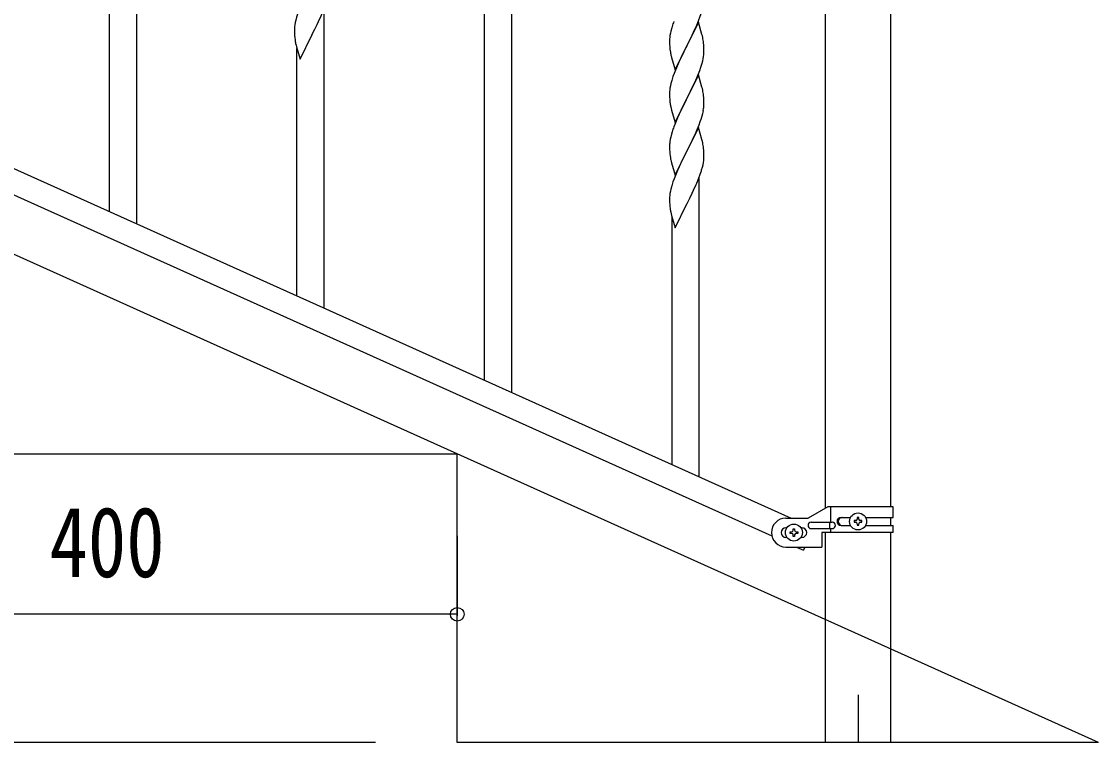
# Model space of a CAD drawing. Units: millimetres, scale not verified. Extents: x -4015 to 4015, y -2862 to 2860.
# Drawn here: x 758 to 1430, y -1990 to -1540 of the extents above; entities that cross this region are included whole.
import ezdxf
from ezdxf.enums import TextEntityAlignment as Align

# ---------------------------------------------------------------- set-up
doc = ezdxf.new("R2010")
doc.units = ezdxf.units.MM
doc.header["$LTSCALE"] = 10
for name, color, linetype in [('0-2_YKK_12', 2, 'Continuous'), ('0-3_YKK_A1', 4, 'Continuous'), ('0-4_YKK_D', 6, 'Continuous')]:
    doc.layers.add(name, color=color, linetype=linetype)
doc.styles.add('ＭＳ ゴシック', font='')
doc.styles.get('ＭＳ ゴシック').set_extended_font_data('MS Gothic')

msp = doc.modelspace()

# ---------------------------------------------------------------- linework, layer by layer
at = {"layer": '0-2_YKK_12'}
msp.add_line((1279.69, -1960.24), (1279.69, -1989.9), dxfattribs=at)
at = {"layer": '0-3_YKK_A1'}
for p, q in [((1259.44, -1843.71), (1259.44, -1259.9)), ((1299.94, -1259.9), (1299.94, -1842.92)), ((829.69, -1666.18), (829.69, -1479.39)), ((812.69, -1658.52), (812.69, -1504.13)), ((1046.69, -1763.84), (1046.69, -1511.62)), ((1063.69, -1771.49), (1063.69, -1511.62)), ((533.46, -1532.86), (1237.96, -1849.92)), ((946.69, -1718.83), (946.69, -1532.04)), ((521.41, -1543.88), (1225.92, -1860.95)), ((938.86, -1548.51), (938.7, -1548.84)), ((929.69, -1711.18), (929.69, -1556.79)), ((1162.49, -1558.12), (1162.63, -1559.11)), ((1183.19, -1595.57), (1183.4, -1594.24)), ((1180.69, -1824.14), (1180.69, -1637.35)), ((1172.86, -1653.82), (1172.7, -1654.15)), ((1163.69, -1816.49), (1163.69, -1662.1)), ((1260.81, -1842.92), (1248.69, -1849.92)), ((1301.69, -1842.92), (1260.81, -1842.92)), ((1262.72, -1852.42), (1262.72, -1842.92)), ((1301.69, -1849.42), (1301.69, -1842.92)), ((1234.69, -1849.92), (1248.69, -1849.92)), ((1250.49, -1852.42), (1263.57, -1852.42)), ((1262.16, -1856.42), (1262.16, -1852.42)), ((1269.09, -1849.42), (1275.02, -1849.42)), ((1278.25, -1851.44), (1277.29, -1851.44)), ((1281.13, -1852.4), (1282.09, -1852.4)), ((1284.36, -1849.42), (1301.69, -1849.42)), ((1299.94, -1849.42), (1299.94, -1854.42)), ((1235.32, -1855.92), (1234.69, -1855.92)), ((1238.25, -1859.4), (1237.29, -1859.4)), ((1241.13, -1858.44), (1242.09, -1858.44)), ((1244.69, -1855.92), (1244.06, -1855.92)), ((1250.49, -1856.42), (1263.57, -1856.42)), ((1257.19, -1858.92), (1257.19, -1867.92)), ((1301.69, -1858.92), (1257.19, -1858.92)), ((1259.44, -1989.9), (1259.44, -1858.92)), ((1262.72, -1858.92), (1262.72, -1856.42)), ((1269.09, -1854.42), (1275.01, -1854.42)), ((1284.36, -1854.42), (1301.69, -1854.42)), ((1299.94, -1858.92), (1299.94, -1989.9)), ((1301.69, -1858.92), (1301.69, -1854.42)), ((1235.32, -1861.92), (1234.69, -1861.92)), ((1244.69, -1861.92), (1244.06, -1861.92)), ((1234.69, -1867.92), (1257.19, -1867.92)), ((1241.41, -1867.92), (1245.73, -1869.86)), ((1246.6, -1867.92), (1245.73, -1869.86))]:
    msp.add_line(p, q, dxfattribs=at)
for points in [[(946.09, -1500.78), (938.86, -1515.63), (938.7, -1515.96), (936.35, -1520.62), (934.59, -1524.27), (934.14, -1525.24), (933.03, -1527.7), (931.76, -1530.72), (930.97, -1532.75), (930.25, -1534.76), (929.46, -1537.24), (928.94, -1539.17), (928.63, -1540.57), (928.39, -1541.92), (928.23, -1543.21), (928.17, -1544.04), (928.14, -1544.84), (928.16, -1546.7), (928.19, -1547.71), (928.24, -1548.66), (928.34, -1550.1), (928.49, -1551.41)], [(928.86, -1553.59), (929.12, -1554.77), (929.37, -1555.72), (931.64, -1563.37), (938.86, -1548.51), (939.03, -1548.18), (940.75, -1544.79), (942.25, -1541.73), (943.14, -1539.86), (944.69, -1536.44), (945.13, -1535.44), (946.17, -1532.91), (947.3, -1529.88), (947.97, -1527.88)], [(1163.12, -1561.47), (1163.37, -1562.43), (1165.64, -1570.08), (1172.86, -1555.22), (1173.03, -1554.89), (1174.75, -1551.5), (1176.25, -1548.44), (1177.14, -1546.57), (1178.69, -1543.15), (1179.13, -1542.15), (1180.17, -1539.62), (1181.3, -1536.59), (1181.97, -1534.59)], [(1180.09, -1540.35), (1172.86, -1555.22), (1172.34, -1556.24), (1169.7, -1561.53), (1168.59, -1563.85), (1167.47, -1566.28), (1165.76, -1570.29), (1164.97, -1572.32), (1164.25, -1574.34), (1163.46, -1576.82), (1162.94, -1578.74), (1162.63, -1580.14), (1162.39, -1581.49), (1162.23, -1582.79), (1162.17, -1583.61), (1162.14, -1584.41), (1162.16, -1586.28), (1162.19, -1587.29), (1162.24, -1588.23), (1162.32, -1589.39)], [(1163.76, -1542.97), (1163.46, -1543.95), (1162.94, -1545.88), (1162.63, -1547.27), (1162.39, -1548.63), (1162.23, -1549.92), (1162.17, -1550.75), (1162.14, -1551.55), (1162.16, -1553.41), (1162.19, -1554.42), (1162.24, -1555.36), (1162.32, -1556.53)], [(1182.82, -1549.89), (1182.6, -1548.95), (1182.35, -1548), (1180.09, -1540.35)], [(1162.86, -1593.16), (1163.12, -1594.34), (1163.37, -1595.3), (1165.64, -1602.94), (1172.86, -1588.08), (1173.03, -1587.75), (1177.14, -1579.44), (1178.48, -1576.52), (1179.55, -1574.01), (1180.94, -1570.47), (1181.65, -1568.46), (1182.27, -1566.48), (1182.79, -1564.55), (1183.1, -1563.16), (1183.34, -1561.8), (1183.5, -1560.51), (1183.56, -1559.68), (1183.58, -1558.88), (1183.58, -1557.73), (1183.53, -1556.01), (1183.47, -1554.76), (1183.36, -1553.35)], [(1180.09, -1573.23), (1172.86, -1588.08), (1172.52, -1588.75), (1169.91, -1593.95), (1168.81, -1596.25), (1168.14, -1597.68), (1167.03, -1600.14), (1165.36, -1604.18), (1164.79, -1605.7)], [(1182.82, -1582.77), (1182.6, -1581.83), (1182.35, -1580.87), (1180.09, -1573.23)], [(1183.58, -1591.75), (1183.58, -1590.6), (1183.53, -1588.88), (1183.47, -1587.63), (1183.36, -1586.22)], [(1162.19, -1616.08), (1162.15, -1616.89), (1162.14, -1617.29), (1162.16, -1619.15), (1162.19, -1620.16), (1162.24, -1621.1), (1162.34, -1622.54), (1162.49, -1623.85), (1162.63, -1624.84), (1162.81, -1625.8), (1162.91, -1626.27), (1163.12, -1627.21), (1163.37, -1628.16), (1165.64, -1635.81), (1172.86, -1620.95), (1173.03, -1620.62), (1174.96, -1616.82), (1176.47, -1613.72), (1177.14, -1612.31), (1178.48, -1609.39), (1179.34, -1607.38), (1180.56, -1604.35), (1181.3, -1602.33), (1181.81, -1600.83), (1182.41, -1598.86), (1182.79, -1597.42)], [(1180.09, -1606.09), (1172.86, -1620.95), (1172.7, -1621.28), (1170.35, -1625.94), (1168.59, -1629.59), (1168.14, -1630.55), (1167.03, -1633.01), (1165.76, -1636.03), (1164.97, -1638.06), (1164.25, -1640.08), (1163.46, -1642.56), (1162.94, -1644.48), (1162.63, -1645.88), (1162.39, -1647.23), (1162.23, -1648.53), (1162.17, -1649.36), (1162.14, -1650.16), (1162.16, -1652.02), (1162.19, -1653.03), (1162.24, -1653.97), (1162.34, -1655.41), (1162.49, -1656.72)], [(1163.76, -1608.7), (1163.32, -1610.17), (1162.83, -1612.08), (1162.54, -1613.47), (1162.32, -1614.8)], [(1182.82, -1615.63), (1182.48, -1614.22), (1182.29, -1613.49), (1180.09, -1606.09)], [(1183.56, -1625.42), (1183.58, -1624.62), (1183.58, -1623.47), (1183.53, -1621.74), (1183.47, -1620.5), (1183.36, -1619.09)], [(1429.69, -1989.9), (629.69, -1629.9), (229.69, -1629.9)], [(1029.69, -1809.9), (629.69, -1809.9), (629.69, -1629.9)], [(1182.67, -1630.77), (1183, -1629.35), (1183.27, -1627.99), (1183.46, -1626.67)], [(1162.86, -1658.9), (1163.12, -1660.08), (1163.37, -1661.03), (1165.64, -1668.68), (1172.86, -1653.82), (1173.03, -1653.49), (1174.75, -1650.1), (1176.25, -1647.05), (1177.14, -1645.18), (1178.69, -1641.76), (1179.13, -1640.76), (1180.17, -1638.23), (1181.3, -1635.2), (1181.97, -1633.2)], [(1429.69, -1989.9), (1029.69, -1989.9), (1029.69, -1809.9)], [(1277.29, -1851.44), (1277.29, -1852.4), (1278.25, -1852.4)], [(1280.17, -1850.48), (1280.17, -1849.52), (1279.21, -1849.52), (1279.21, -1850.48)], [(1279.21, -1853.36), (1279.21, -1854.32), (1280.17, -1854.32), (1280.17, -1853.36)], [(1282.09, -1852.4), (1282.09, -1851.44), (1281.13, -1851.44)], [(1237.29, -1859.4), (1237.29, -1858.44), (1238.25, -1858.44)], [(1239.21, -1857.48), (1239.21, -1856.52), (1240.17, -1856.52), (1240.17, -1857.48)], [(1240.17, -1860.36), (1240.17, -1861.32), (1239.21, -1861.32), (1239.21, -1860.36)], [(1242.09, -1858.44), (1242.09, -1859.4), (1241.13, -1859.4)]]:
    msp.add_lwpolyline(points, dxfattribs=at)
for centre in [(1279.69, -1851.92), (1239.69, -1858.92)]:
    msp.add_circle(centre, 5.3, dxfattribs=at)
for centre, radius, start, end in [((1239.39, -1567.21), 79.42, 159.93435, 162.22611), ((983.09, -1543.25), 55.21, 188.49987, 190.79162), ((1141.23, -1558.6), 42.49, 9.53591, 11.82766), ((1138.63, -1558.2), 45, 6.19632, 8.48807), ((1202.15, -1553.07), 39.98, 184.9569, 187.24866), ((1222, -1548.04), 60.39, 190.55951, 192.85127), ((1141.35, -1591.47), 42.37, 9.56725, 11.859), ((1138.63, -1591.07), 45, 6.19632, 8.48807), ((1202.27, -1585.94), 40.1, 184.93791, 187.22967), ((1217.04, -1582.82), 55.16, 188.50857, 190.80032), ((1153.31, -1591.23), 30.27, 356.72427, 359.01602), ((1136.62, -1586.49), 47.45, 346.68556, 348.97731), ((1151.47, -1590.22), 32.18, 352.83347, 355.12522), ((1239.39, -1632.95), 79.42, 159.93435, 162.22611), ((1194.13, -1618.69), 32.04, 173.03232, 175.32407), ((1141.35, -1624.34), 42.37, 9.56725, 11.859), ((1138.5, -1623.94), 45.12, 6.17603, 8.46779), ((1152.14, -1623.42), 31.49, 354.07159, 356.36334), ((1121.57, -1614.48), 63.23, 342.78424, 345.07599), ((1217.09, -1648.56), 55.21, 188.49987, 190.79162), ((1234.69, -1858.92), 9, 90, 270), ((1250.49, -1854.42), 2, 90, 270), ((1263.57, -1854.42), 2, 270, 90), ((1269.09, -1851.92), 2.5, 90, 270), ((1269.84, -1851.92), 2.5, 90, 270), ((1278.25, -1850.48), 0.96, 270, 0), ((1278.25, -1853.36), 0.96, 0, 90), ((1281.13, -1850.48), 0.96, 180, 270), ((1281.13, -1853.36), 0.96, 90, 180), ((1234.69, -1858.92), 3, 90, 270), ((1238.25, -1857.48), 0.96, 270, 0), ((1238.25, -1860.36), 0.96, 0, 90), ((1241.13, -1857.48), 0.96, 180, 270), ((1241.13, -1860.36), 0.96, 90, 180), ((1244.69, -1858.92), 3, 270, 90)]:
    msp.add_arc(centre, radius, start, end, dxfattribs=at)
at = {"layer": '0-4_YKK_D'}
for p, q in [((1029.69, -1860.9), (1029.69, -1910.9)), ((1029.69, -1909.9), (629.69, -1909.9)), ((978.69, -1989.9), (78.69, -1989.9))]:
    msp.add_line(p, q, dxfattribs=at)
msp.add_circle((1029.69, -1909.9), 4.25, dxfattribs=at)

# ---------------------------------------------------------------- texts
at = {"layer": '0-4_YKK_D', "style": 'ＭＳ ゴシック', "width": 0.8}
msp.add_text('400', height=43.99, dxfattribs=at).set_placement((775.29, -1899.9), align=Align.BOTTOM_LEFT)

doc.saveas('drawing.dxf')
